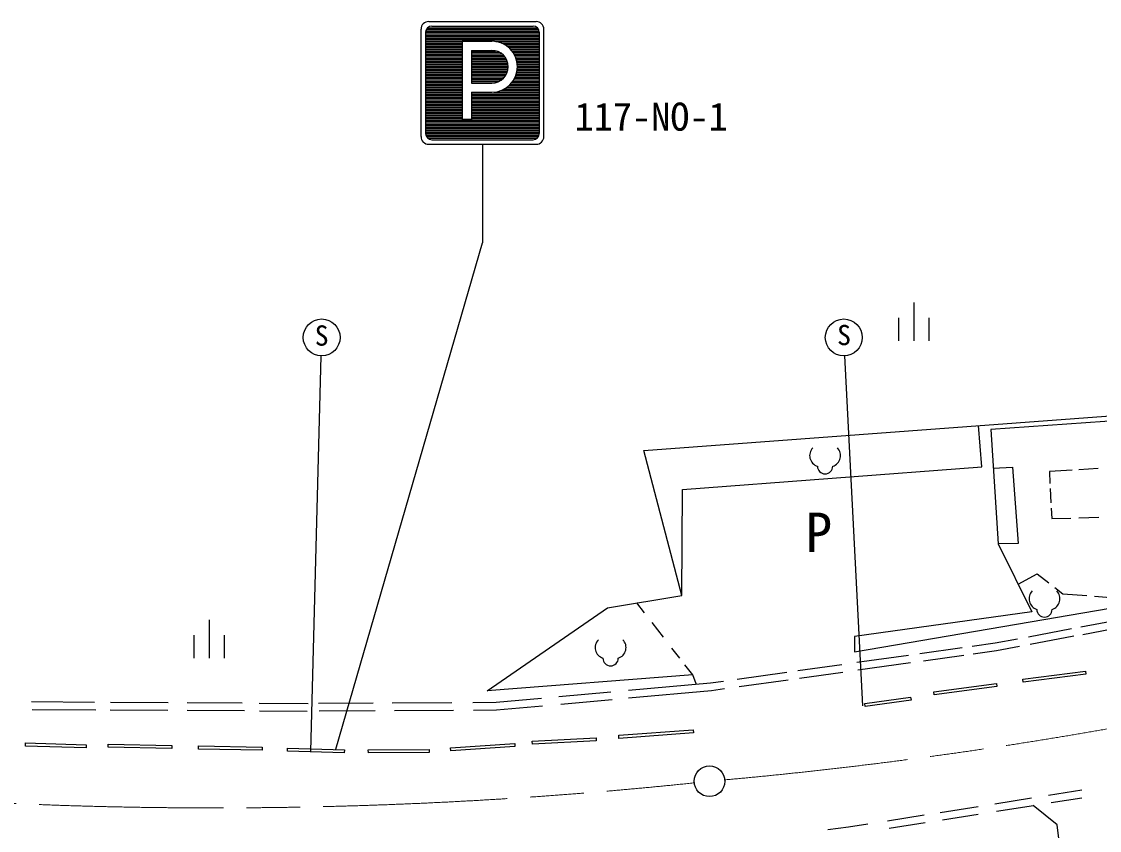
# Model space of a CAD drawing. Units: millimetres, scale not verified. Extents: x 40000 to 680000, y 20000 to 380000.
# Drawn here: x 316315 to 386512, y 251408 to 304122 of the extents above; entities that cross this region are included whole.
import ezdxf
from ezdxf.enums import TextEntityAlignment as Align

# ---------------------------------------------------------------- set-up
doc = ezdxf.new("R2010")
doc.units = ezdxf.units.MM
doc.header["$LTSCALE"] = 1000
doc.linetypes.add('CHAIN', pattern=[18.5, 12, -1.5, 3.5, -1.5])
for name, color, linetype, lineweight in [('M-BGD', 7, 'Continuous', 25), ('M-BMK', 2, 'CHAIN', 13), ('M-BMK-SRVR', 3, 'Continuous', 25), ('M-STR-STRC', 7, 'Continuous', 25)]:
    doc.layers.add(name, color=color, linetype=linetype, lineweight=lineweight)
doc.styles.add('ＭＳ ゴシック', font='')
doc.styles.get('ＭＳ ゴシック').set_extended_font_data('MS Gothic')

msp = doc.modelspace()

# ---------------------------------------------------------------- linework, layer by layer
at = {"layer": 'M-BGD'}
for p, q in [((374418, 285822), (374418, 283322)), ((373418, 284822), (373418, 283322)), ((375418, 283322), (375418, 284822)), ((356838, 276171), (391463, 278754)), ((391573, 278378), (379432, 277540)), ((378842, 275094), (378632, 277797)), ((379432, 277540), (379917, 270078)), ((359310, 266723), (356838, 276171)), ((359363, 273628), (378842, 275094)), ((379595, 275022), (380844, 275089)), ((380844, 275089), (381220, 270100)), ((384728, 274888), (383251, 274802)), ((383251, 274802), (383290, 274028)), ((386429, 274986), (385171, 274914)), ((359310, 266723), (359363, 273628)), ((383306, 273699), (383354, 272750)), ((383371, 272417), (383405, 271734)), ((383405, 271734), (384640, 271769)), ((385170, 271785), (386473, 271822)), ((381220, 270100), (379917, 270078)), ((379917, 270078), (382103, 265663)), ((381209, 267468), (382456, 268135)), ((382456, 268135), (383224, 267539)), ((383597, 267250), (384134, 266833)), ((384134, 266833), (385685, 266711)), ((354471, 265910), (359310, 266723)), ((356886, 265592), (356389, 266232)), ((370557, 263058), (390072, 266392)), ((386186, 266672), (387224, 266590)), ((346630, 260506), (354471, 265910)), ((382103, 265663), (370557, 264052)), ((328529, 265142), (328529, 262642)), ((358125, 263999), (357375, 264964)), ((385293, 264672), (387851, 265151)), ((385422, 264188), (388006, 264671)), ((327529, 264142), (327529, 262642)), ((329529, 262642), (329529, 264142)), ((370557, 264052), (370557, 263058)), ((381889, 264035), (384694, 264560)), ((381996, 263547), (384851, 264081)), ((359191, 262627), (358673, 263294)), ((374807, 262940), (377564, 263327)), ((378223, 263419), (379719, 263629)), ((379719, 263629), (381182, 263903)), ((379800, 263136), (381316, 263419)), ((370711, 262364), (374077, 262837)), ((375064, 262471), (377670, 262837)), ((378285, 262923), (379800, 263136)), ((360024, 261554), (359514, 262211)), ((366873, 261825), (369741, 262228)), ((370776, 261869), (374218, 262352)), ((360024, 261554), (346630, 260506)), ((360258, 260965), (360024, 261554)), ((361185, 261027), (362029, 261145)), ((362923, 261271), (366156, 261725)), ((363041, 260782), (366235, 261231)), ((366984, 261336), (369804, 261732)), ((381513, 261276), (385594, 261797)), ((381538, 261078), (381513, 261276)), ((385619, 261599), (381538, 261078)), ((385594, 261797), (385619, 261599)), ((351306, 260131), (354700, 260439)), ((355833, 260542), (361185, 261027)), ((355841, 260040), (361243, 260530)), ((361243, 260530), (362091, 260649)), ((375724, 260437), (379805, 260987)), ((375750, 260239), (375724, 260437)), ((379831, 260789), (375750, 260239)), ((379805, 260987), (379831, 260789)), ((316964, 259801), (321059, 259776)), ((322108, 259770), (325871, 259747)), ((327099, 259739), (330682, 259718)), ((340451, 259721), (344328, 259744)), ((345709, 259752), (347223, 259761)), ((347223, 259761), (350168, 260028)), ((351431, 259640), (354779, 259944)), ((371237, 259685), (374218, 260090)), ((374245, 259892), (371264, 259486)), ((374218, 260090), (374245, 259892)), ((317016, 259301), (321161, 259276)), ((322083, 259270), (325845, 259247)), ((327099, 259239), (330835, 259217)), ((331783, 259711), (334982, 259691)), ((331809, 259211), (334905, 259192)), ((335646, 259693), (339222, 259714)), ((335698, 259194), (339338, 259215)), ((340604, 259222), (344444, 259245)), ((345749, 259252), (347247, 259261)), ((347247, 259261), (350252, 259533)), ((371264, 259486), (371237, 259685)), ((355204, 257611), (360054, 257973)), ((360068, 257774), (355219, 257411)), ((360054, 257973), (360068, 257774)), ((316566, 256909), (316572, 257109)), ((316572, 257109), (320530, 256998)), ((320530, 256998), (320524, 256798)), ((321947, 256826), (321951, 257026)), ((321951, 257026), (326104, 256942)), ((326104, 256942), (326100, 256742)), ((344250, 256803), (348431, 257081)), ((348431, 257081), (348444, 256882)), ((349573, 257221), (353726, 257444)), ((349584, 257021), (349573, 257221)), ((353737, 257244), (349584, 257021)), ((353726, 257444), (353737, 257244)), ((355219, 257411), (355204, 257611)), ((320524, 256798), (316566, 256909)), ((326100, 256742), (321947, 256826)), ((327828, 256714), (327832, 256914)), ((331981, 256630), (327828, 256714)), ((327832, 256914), (331986, 256830)), ((331986, 256830), (331981, 256630)), ((333624, 256575), (333630, 256775)), ((337331, 256463), (333624, 256575)), ((333630, 256775), (337337, 256663)), ((337337, 256663), (337331, 256463)), ((338898, 256663), (342856, 256691)), ((338899, 256463), (338898, 256663)), ((342857, 256491), (338899, 256463)), ((342856, 256691), (342857, 256491)), ((344263, 256603), (344250, 256803)), ((348444, 256882), (344263, 256603)), ((379698, 253151), (382090, 253530)), ((383198, 253705), (385373, 254050)), ((383365, 253226), (385375, 253544)), ((376133, 252586), (378616, 252979)), ((379817, 252663), (382219, 253044)), ((383759, 251768), (382190, 253039)), ((372715, 252044), (375099, 252422)), ((376282, 252103), (378607, 252472)), ((368825, 251467), (370179, 251642)), ((370179, 251642), (371435, 251841)), ((372818, 251554), (375168, 251926)), ((384282, 247449), (383759, 251768))]:
    msp.add_line(p, q, dxfattribs=at)
for centre, radius, start, end in [((368365, 275837), 727, 135.79576, 252.2769), ((368922, 275837), 727, 287.7231, 44.20424), ((368644, 275144), 500, 180.00008, 359.99992), ((382653, 266507), 727, 135.79576, 252.2769), ((383210, 266507), 727, 287.7231, 44.20424), ((382931, 265814), 500, 180.00008, 359.99992), ((354399, 263328), 727, 135.79576, 252.2769), ((354956, 263328), 727, 287.7231, 44.20424), ((354678, 262636), 500, 180.00008, 359.99992)]:
    msp.add_arc(centre, radius, start, end, dxfattribs=at)
at = {"layer": 'M-BMK'}
for centre, start, end in [((334945, 553471), 275.18915, 293.95195), ((328873, 552877), 257.22018, 275.98555)]:
    msp.add_arc(centre, 300000, start, end, dxfattribs=at)
at = {"layer": 'M-BMK-SRVR'}
msp.add_circle((361116, 254614), 1000, dxfattribs=at)
at = {"layer": 'M-STR-STRC'}
for p, q in [((342830, 304122), (349830, 304122)), ((342330, 296622), (342330, 303622)), ((342630, 303422), (342630, 296822)), ((342630, 303422), (350030, 303422)), ((342630, 303322), (350030, 303322)), ((342642, 303522), (350017, 303522)), ((342683, 303622), (349976, 303622)), ((342765, 303722), (349894, 303722)), ((343030, 303822), (349630, 303822)), ((350030, 303422), (350030, 296822)), ((350330, 296622), (350330, 303622)), ((342630, 303222), (350030, 303222)), ((342630, 303122), (350030, 303122)), ((342630, 303022), (350030, 303022)), ((342630, 302922), (350030, 302922)), ((342630, 302822), (345008, 302822)), ((342630, 302722), (345008, 302722)), ((342630, 302622), (345008, 302622)), ((345008, 302843), (346945, 302843)), ((345008, 302843), (345008, 297754)), ((347208, 302822), (350030, 302822)), ((347568, 302722), (350030, 302722)), ((347773, 302622), (350030, 302622)), ((342630, 302522), (345008, 302522)), ((342630, 302422), (345008, 302422)), ((342630, 302322), (345008, 302322)), ((342630, 302222), (345008, 302222)), ((342630, 302122), (345008, 302122)), ((342630, 302022), (345008, 302022)), ((342630, 301922), (345008, 301922)), ((345608, 302243), (345608, 300117)), ((345608, 302243), (346945, 302243)), ((345608, 302217), (347180, 302217)), ((345608, 302117), (347448, 302117)), ((345608, 302017), (347601, 302017)), ((345608, 301917), (347711, 301917)), ((347927, 302522), (350030, 302522)), ((348051, 302422), (350030, 302422)), ((348154, 302322), (350030, 302322)), ((348241, 302222), (350030, 302222)), ((348316, 302122), (350030, 302122)), ((348379, 302022), (350030, 302022)), ((348433, 301922), (350030, 301922)), ((342630, 301822), (345008, 301822)), ((342630, 301722), (345008, 301722)), ((342630, 301622), (345008, 301622)), ((342630, 301522), (345008, 301522)), ((342630, 301422), (345008, 301422)), ((342630, 301322), (345008, 301322)), ((342630, 301222), (345008, 301222)), ((345608, 301817), (347796, 301817)), ((345608, 301717), (347863, 301717)), ((345608, 301617), (347914, 301617)), ((345608, 301517), (347954, 301517)), ((345608, 301417), (347982, 301417)), ((345608, 301317), (347999, 301317)), ((345608, 301217), (348008, 301217)), ((348008, 301180), (348008, 301180)), ((348479, 301822), (350030, 301822)), ((348517, 301722), (350030, 301722)), ((348548, 301622), (350030, 301622)), ((348573, 301522), (350030, 301522)), ((348591, 301422), (350030, 301422)), ((348602, 301322), (350030, 301322)), ((348608, 301222), (350030, 301222)), ((348608, 301180), (348608, 301180)), ((342630, 301122), (345008, 301122)), ((342630, 301022), (345008, 301022)), ((342630, 300922), (345008, 300922)), ((342630, 300822), (345008, 300822)), ((342630, 300722), (345008, 300722)), ((342630, 300622), (345008, 300622)), ((342630, 300522), (345008, 300522)), ((345608, 301117), (348006, 301117)), ((345608, 301017), (347996, 301017)), ((345608, 300917), (347975, 300917)), ((345608, 300817), (347944, 300817)), ((345608, 300717), (347902, 300717)), ((345608, 300617), (347847, 300617)), ((345608, 300517), (347776, 300517)), ((348473, 300522), (350030, 300522)), ((348512, 300622), (350030, 300622)), ((348544, 300722), (350030, 300722)), ((348569, 300822), (350030, 300822)), ((348588, 300922), (350030, 300922)), ((348601, 301022), (350030, 301022)), ((348607, 301122), (350030, 301122)), ((342630, 300422), (345008, 300422)), ((342630, 300322), (345008, 300322)), ((342630, 300222), (345008, 300222)), ((342630, 300122), (345008, 300122)), ((342630, 300022), (345008, 300022)), ((342630, 299922), (345008, 299922)), ((342630, 299822), (345008, 299822)), ((345608, 300417), (347685, 300417)), ((345608, 300317), (347566, 300317)), ((345608, 300217), (347395, 300217)), ((345608, 300117), (346945, 300117)), ((347906, 299822), (350030, 299822)), ((348033, 299922), (350030, 299922)), ((348139, 300022), (350030, 300022)), ((348229, 300122), (350030, 300122)), ((348305, 300222), (350030, 300222)), ((348370, 300322), (350030, 300322)), ((348426, 300422), (350030, 300422)), ((342630, 299722), (345008, 299722)), ((342630, 299622), (345008, 299622)), ((342630, 299522), (345008, 299522)), ((342630, 299422), (345008, 299422)), ((342630, 299322), (345008, 299322)), ((342630, 299222), (345008, 299222)), ((342630, 299122), (345008, 299122)), ((345608, 299517), (345608, 297754)), ((345608, 299517), (346945, 299517)), ((345608, 299422), (350030, 299422)), ((345608, 299322), (350030, 299322)), ((345608, 299222), (350030, 299222)), ((345608, 299122), (350030, 299122)), ((347078, 299522), (350030, 299522)), ((347528, 299622), (350030, 299622)), ((347746, 299722), (350030, 299722)), ((342630, 299022), (345008, 299022)), ((342630, 298922), (345008, 298922)), ((342630, 298822), (345008, 298822)), ((342630, 298722), (345008, 298722)), ((342630, 298622), (345008, 298622)), ((342630, 298522), (345008, 298522)), ((342630, 298422), (345008, 298422)), ((345608, 299022), (350030, 299022)), ((345608, 298922), (350030, 298922)), ((345608, 298822), (350030, 298822)), ((345608, 298722), (350030, 298722)), ((345608, 298622), (350030, 298622)), ((345608, 298522), (350030, 298522)), ((345608, 298422), (350030, 298422)), ((342630, 298322), (345008, 298322)), ((342630, 298222), (345008, 298222)), ((342630, 298122), (345008, 298122)), ((342630, 298022), (345008, 298022)), ((342630, 297922), (345008, 297922)), ((342630, 297822), (345008, 297822)), ((342630, 297722), (350030, 297722)), ((345008, 297754), (345608, 297754)), ((345608, 298322), (350030, 298322)), ((345608, 298222), (350030, 298222)), ((345608, 298122), (350030, 298122)), ((345608, 298022), (350030, 298022)), ((345608, 297922), (350030, 297922)), ((345608, 297822), (350030, 297822)), ((342630, 297622), (350030, 297622)), ((342630, 297522), (350030, 297522)), ((342630, 297422), (350030, 297422)), ((342630, 297322), (350030, 297322)), ((342630, 297222), (350030, 297222)), ((342630, 297122), (350030, 297122)), ((342630, 297022), (350030, 297022)), ((342630, 296922), (350030, 296922)), ((342630, 296822), (350030, 296822)), ((342642, 296722), (350017, 296722)), ((342683, 296622), (349976, 296622)), ((342765, 296522), (349894, 296522)), ((343030, 296422), (349630, 296422)), ((342830, 296122), (349830, 296122)), ((346330, 296122), (346330, 289708)), ((336789, 256709), (346330, 289708)), ((335148, 256547), (335828, 282338)), ((371108, 259527), (369922, 282339))]:
    msp.add_line(p, q, dxfattribs=at)
for centre in [(335859, 283538), (369859, 283538)]:
    msp.add_circle(centre, 1200, dxfattribs=at)
for centre, radius, start, end in [((342830, 303622), 500, 90, 180), ((349830, 303622), 500, 0, 90), ((343030, 303422), 400, 90, 180), ((349630, 303422), 400, 0, 90), ((346945, 301180), 1663, 360, 90), ((346945, 301180), 1063, 360, 90), ((346945, 301180), 1663, 270, 360), ((346945, 301180), 1063, 270, 360), ((342830, 296622), 500, 180, 270), ((343030, 296822), 400, 180, 270), ((349630, 296822), 400, 270, 0), ((349830, 296622), 500, 270, 0)]:
    msp.add_arc(centre, radius, start, end, dxfattribs=at)

# ---------------------------------------------------------------- texts
at = {"layer": 'M-BGD', "style": 'ＭＳ ゴシック'}
msp.add_text('P', height=2566, dxfattribs=at).set_placement((367359, 268788), align=Align.BOTTOM_LEFT)
at = {"layer": 'M-STR-STRC', "style": 'ＭＳ ゴシック'}
for s, height, p in [('117-NO-1', 1833, (352330, 296458)), ('S', 1320, (335411, 282604)), ('S', 1320, (369430, 282637))]:
    msp.add_text(s, height=height, dxfattribs=at).set_placement(p, align=Align.BOTTOM_LEFT)

doc.saveas('drawing.dxf')
